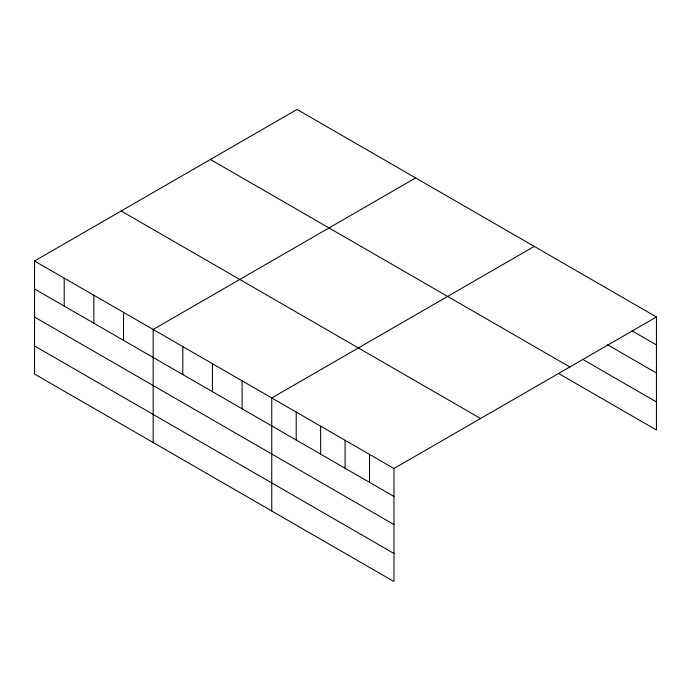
<?xml version="1.0" encoding="UTF-8"?>
<svg xmlns="http://www.w3.org/2000/svg" width="691" height="691" viewBox="0 0 691 691"><rect width="100%" height="100%" fill="white"/><g stroke="black" fill="none" stroke-linecap="round" stroke-linejoin="round"><path stroke-width="1.04" d="M34.55 260.999L393.965 468.507L393.965 581.546L34.55 374.038L34.55 260.999L297.035 109.454L656.45 316.962L656.45 430.001L558.691 373.555M415.645 177.933L153.16 329.477L153.16 442.516M534.247 246.411L271.762 397.956L271.762 510.995M393.965 468.507L656.45 316.962M632.006 330.825L656.45 344.939M607.57 344.783L656.45 373.01M583.126 359.596L656.45 401.929M210.418 159.466L569.833 366.973M121.167 210.988L480.582 418.496M34.55 288.976L393.965 496.475M34.55 317.048L393.965 524.547M34.55 345.966L393.965 553.474M369.521 454.393L369.521 482.37M345.085 440.288L345.085 468.256M320.641 426.174L320.641 454.151M296.206 412.061L296.206 440.037M242.109 380.836L242.109 408.804M212.457 363.716L212.457 391.685M182.813 346.597L182.813 374.565M123.508 312.358L123.508 340.335M93.855 295.238L93.855 323.215M64.203 278.119L64.203 306.096"/></g></svg>
